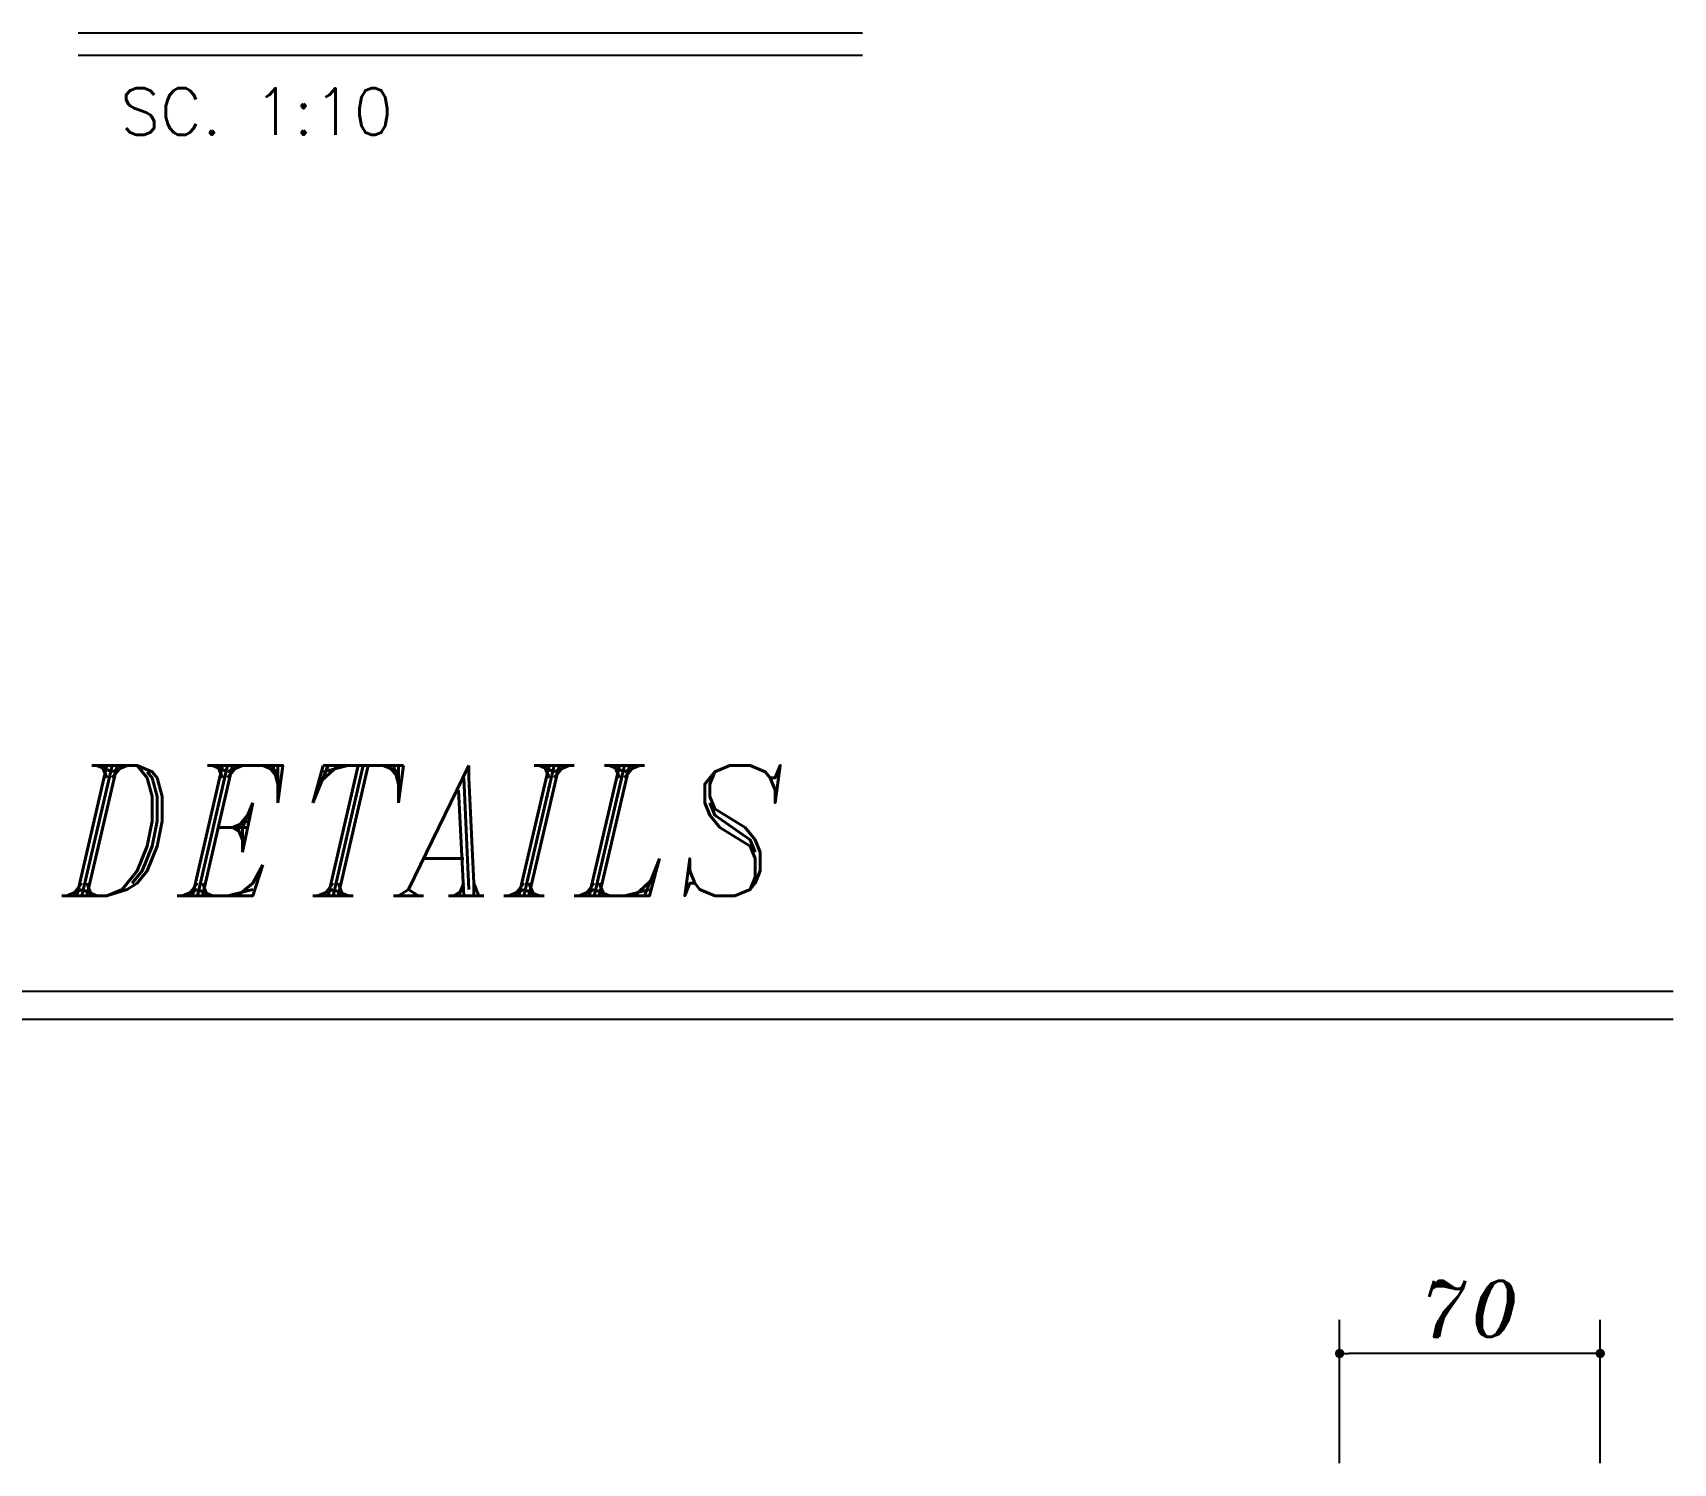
# Model space of a CAD drawing. Header units: inches. Extents: x 460503 to 460688, y 47570 to 48852.
# Drawn here: x 460544.04 to 460552.86, y 47613.32 to 47621.01 of the extents above; entities that cross this region are included whole.
import ezdxf
from ezdxf.enums import TextEntityAlignment as Align

# ---------------------------------------------------------------- set-up
doc = ezdxf.new("R2010")
doc.units = ezdxf.units.IN
doc.header["$MEASUREMENT"] = 0
for name, color, linetype in [('3G', 3, 'Continuous'), ('4C', 4, 'Continuous'), ('6M', 6, 'Continuous'), ('DIM', 8, 'Continuous'), ('DIM1', 1, 'Continuous')]:
    doc.layers.add(name, color=color, linetype=linetype)
doc.styles.add('ITALICT', font='italict')
doc.styles.add('ROMANS', font='ROMANS', dxfattribs={"width": 0.8})
doc.dimstyles.new('FAZ1-2$0$NEW', dxfattribs={"dimtxt": 0.3, "dimasz": 0.05, "dimexe": 0.18, "dimexo": 0, "dimgap": 0.09, "dimtad": 1, "dimdec": 0, "dimlfac": 100, "dimzin": 0, "dimdsep": 46, "dimtxsty": 'ITALICT', "dimblk": 'DOT', "dimcen": 0.045, "dimclrt": 2, "dimadec": 0, "dimazin": 0, "dimtfac": 1, "dimtdec": 0, "dimtmove": 1, "dimatfit": 3, "dimldrblk": 'DOT', "dimfxl": 0.18, "dimtolj": 1, "dimtzin": 0, "dimarcsym": 0})

# ---------------------------------------------------------------- blocks, each defined once
blk = doc.blocks.new('_Dot')
at = {"layer": 'DIM', "color": 0, "lineweight": -2}
blk.add_line((-0.5, 0), (-1, 0), dxfattribs=at)
at = {"layer": 'DIM', "color": 0, "const_width": 0.5}
blk.add_lwpolyline([(-0.25, 0, 1), (0.25, 0, 1)], format="xyb", close=True, dxfattribs=at)
blk = doc.blocks.new('*D667')
at = {"layer": 'Defpoints', "color": 0, "transparency": 16777216}
for p in [(460551.0632960363, 47613.91298989875), (460551.0632960363, 47613.32334355712), (460552.4640709656, 47613.32334355712)]:
    blk.add_point(p, dxfattribs=at)
at = {"layer": 'DIM1', "color": 0, "lineweight": -2, "transparency": 16777216}
for p, q in [((460551.0632960363, 47613.32334355712), (460551.0632960363, 47614.09298989875)), ((460552.4640709656, 47613.32334355712), (460552.4640709656, 47614.09298989875)), ((460552.4140709656, 47613.91298989875), (460551.1132960363, 47613.91298989875))]:
    blk.add_line(p, q, dxfattribs=at)
at = {"layer": 'DIM1', "color": 0, "lineweight": -2, "transparency": 16777216, "xscale": 0.05, "yscale": 0.05, "zscale": 0.05, "rotation": 180}
blk.add_blockref('_Dot', (460551.0632960363, 47613.91298989875), dxfattribs=at)
at = {"layer": 'DIM1', "color": 0, "lineweight": -2, "transparency": 16777216, "xscale": 0.05, "yscale": 0.05, "zscale": 0.05}
blk.add_blockref('_Dot', (460552.4640709656, 47613.91298989875), dxfattribs=at)
at = {"layer": 'DIM1', "color": 2, "lineweight": 15, "transparency": 16777216, "insert": (460551.7636835009, 47614.15298989875), "char_height": 0.3, "attachment_point": 5, "style": 'ITALICT'}
blk.add_mtext('\\A1;70', dxfattribs=at)

msp = doc.modelspace()

# ---------------------------------------------------------------- linework, layer by layer
at = {"layer": '3G'}
for p, q in [((460544.2833765029, 47620.8906739844), (460548.4991883684, 47620.8906739844)), ((460535.7249944618, 47615.70974994331), (460552.855937772, 47615.70974994331))]:
    msp.add_line(p, q, dxfattribs=at)
at = {"layer": '3G', "linetype": 'ByBlock'}
msp.add_line((460535.7121735031, 47615.70974994331), (460552.855937772, 47615.70974994331), dxfattribs=at)
at = {"layer": '6M'}
msp.add_line((460544.2833765029, 47621.0106739844), (460548.4991883684, 47621.0106739844), dxfattribs=at)
at = {"layer": '6M', "color": 4}
msp.add_line((460535.7121735031, 47615.86031706604), (460552.855937772, 47615.86031706604), dxfattribs=at)

# ---------------------------------------------------------------- texts
at = {"layer": '3G', "style": 'ROMANS'}
msp.add_text('SC. 1:10', height=0.2499999999868749, dxfattribs=at).set_placement((460545.2433106719, 47620.58757690681), align=Align.MIDDLE)
at = {"layer": '4C', "style": 'ITALICT', "width": 0.9}
msp.add_text('BRACING DETAILS', height=0.7000000000000001, dxfattribs=at).set_placement((460539.7136743962, 47616.37308282547))

# ---------------------------------------------------------------- dimensions: what is measured, and where the dimension line sits
at = {"layer": 'DIM1', "lineweight": 15}
dim = msp.add_linear_dim(base=(460551.0632960363, 47613.91298989875), p1=(460552.4640709656, 47613.32334355712), p2=(460551.0632960363, 47613.32334355712), text='70', dimstyle='FAZ1-2$0$NEW', dxfattribs=at)
dim.commit()
dim.dimension.update_dxf_attribs({"geometry": '*D667', "text_midpoint": (460551.7636835009, 47614.15298989875)})

doc.saveas('drawing.dxf')
